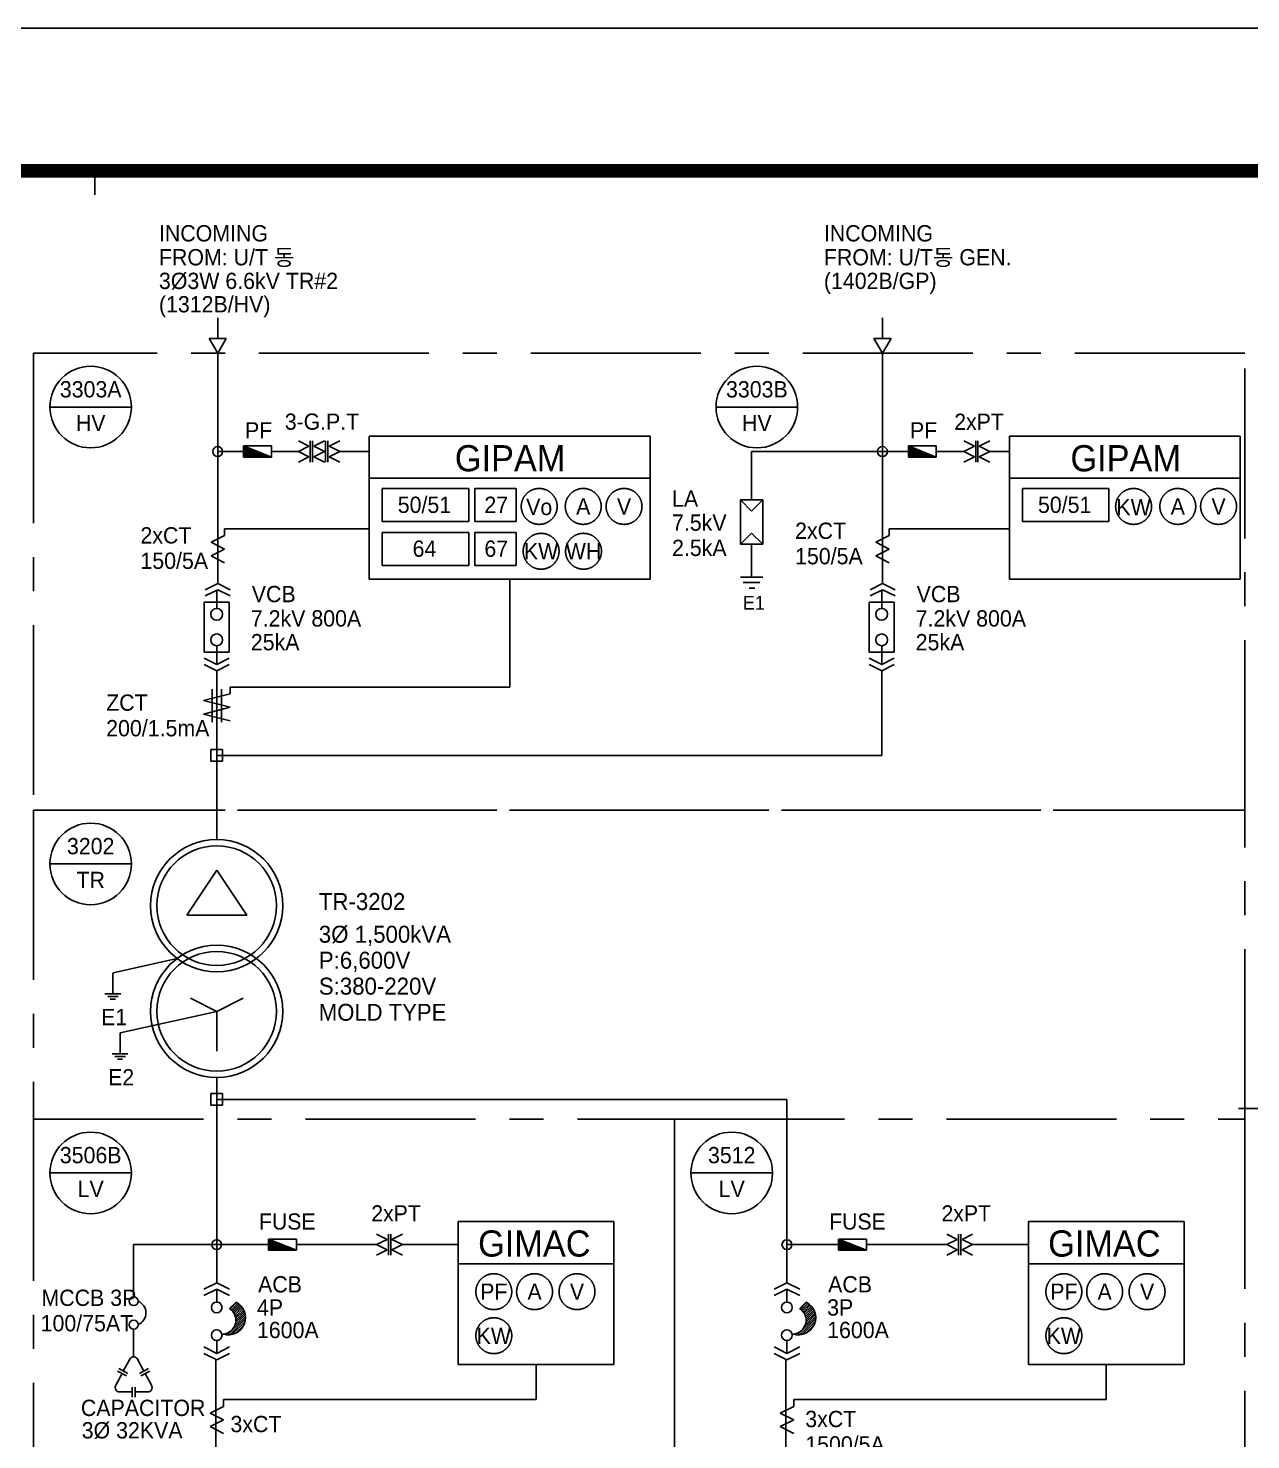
# Model space of a CAD drawing. Header units: millimetres. Extents: x 0 to 252300, y -45585 to -15885.
# Drawn here: x 153748 to 162740, y -26273 to -15885 of the extents above; entities that cross this region are included whole.
import ezdxf
from ezdxf.enums import TextEntityAlignment as Align

# ---------------------------------------------------------------- set-up
doc = ezdxf.new("R2010")
doc.units = ezdxf.units.MM
doc.header["$LTSCALE"] = 1000
for name, pattern in [('CEN', [62, 60, -1, 0, -1]), ('CENTER', [2, 1.25, -0.25, 0.25, -0.25]), ('ELP', [16.5, 14, -1, 0.5, -1])]:
    doc.linetypes.add(name, pattern=pattern)
for name, color, linetype in [('100', 4, 'Continuous'), ('150', 6, 'Continuous'), ('50', 3, 'Continuous'), ('60', 2, 'Continuous'), ('ABC', 1, 'Continuous'), ('BUS', 6, 'Continuous'), ('ELEC-TEXT', 2, 'Continuous'), ('L1-CEILING', 3, 'Continuous'), ('L2', 7, 'Continuous'), ('L3-GROUND', 2, 'ELP'), ('line', 9, 'Continuous'), ('LINE3', 1, 'CENTER'), ('sing', 2, 'Continuous'), ('TEXT', 3, 'Continuous'), ('XR-SHEET-SHT', 5, 'Continuous'), ('XREF', 7, 'CEN')]:
    doc.layers.add(name, color=color, linetype=linetype)
doc.layers.add('XR-SHEET-TEMP', color=171, linetype='Continuous', plot=False)
doc.styles.add('CW', font='')
doc.styles.add('돋움', font='')
doc.styles.get('CW').set_extended_font_data('Dotum')
doc.styles.get('돋움').set_extended_font_data('Dotum')

# ---------------------------------------------------------------- blocks, each defined once
blk = doc.blocks.new('XR-FORM-EE', base_point=(461, 408))
at = {"layer": 'XR-SHEET-SHT', "color": 5}
blk.add_lwpolyline([(0, 118800), (168200, 118800), (168200, 0), (0, 0)], close=True, dxfattribs=at)
at = {"layer": 'XR-SHEET-SHT', "color": 5, "const_width": 400}
blk.add_lwpolyline([(9300, 114600), (163900, 114600), (163900, 4200), (9300, 4200)], close=True, dxfattribs=at)
at = {"layer": 'XR-SHEET-TEMP'}
for p, q in [((112350, 114600), (112350, 113900)), ((146700, 87000), (146000, 87000))]:
    blk.add_line(p, q, dxfattribs=at)

msp = doc.modelspace()

# ---------------------------------------------------------------- linework, layer by layer
at = {"color": 6}
for p, q in [((155332, -18964), (155409, -19041)), ((155332, -18971), (155402, -19041)), ((155332, -18978), (155395, -19041)), ((155332, -18985), (155387, -19041)), ((155332, -18993), (155380, -19041)), ((155332, -19000), (155373, -19041)), ((155332, -19007), (155366, -19041)), ((155336, -18961), (155416, -19041)), ((155348, -18966), (155424, -19041)), ((155360, -18970), (155431, -19041)), ((155372, -18975), (155438, -19041)), ((155384, -18980), (155445, -19041)), ((155397, -18985), (155453, -19041)), ((155409, -18990), (155460, -19041)), ((155421, -18995), (155467, -19041)), ((155433, -18999), (155474, -19041)), ((155445, -19004), (155482, -19041)), ((155457, -19009), (155489, -19041)), ((160222, -18964), (160300, -19041)), ((160222, -18971), (160292, -19041)), ((160222, -18978), (160285, -19041)), ((160222, -18985), (160278, -19041)), ((160222, -18993), (160271, -19041)), ((160222, -19000), (160263, -19041)), ((160222, -19007), (160256, -19041)), ((160227, -18961), (160307, -19041)), ((160239, -18966), (160314, -19041)), ((160251, -18970), (160321, -19041)), ((160263, -18975), (160329, -19041)), ((160275, -18980), (160336, -19041)), ((160287, -18985), (160343, -19041)), ((160299, -18990), (160350, -19041)), ((160311, -18995), (160358, -19041)), ((160323, -18999), (160365, -19041)), ((160335, -19004), (160372, -19041)), ((160347, -19009), (160379, -19041)), ((155332, -19014), (155358, -19041)), ((155332, -19022), (155351, -19041)), ((155332, -19029), (155344, -19041)), ((155332, -19036), (155337, -19041)), ((155469, -19014), (155496, -19041)), ((155481, -19019), (155503, -19041)), ((155493, -19024), (155511, -19041)), ((155505, -19028), (155518, -19041)), ((155517, -19033), (155525, -19041)), ((155529, -19038), (155532, -19041)), ((160222, -19014), (160249, -19041)), ((160222, -19022), (160242, -19041)), ((160222, -19029), (160234, -19041)), ((160222, -19036), (160227, -19041)), ((160360, -19014), (160387, -19041)), ((160372, -19019), (160394, -19041)), ((160384, -19024), (160401, -19041)), ((160396, -19028), (160408, -19041)), ((160408, -19033), (160416, -19041)), ((160420, -19038), (160423, -19041)), ((155091, -21194), (155091, -21280)), ((155177, -21194), (155091, -21194)), ((155091, -21280), (155177, -21280)), ((155177, -21280), (155177, -21194)), ((155091, -23725), (155091, -23810)), ((155177, -23725), (155091, -23725)), ((155177, -23810), (155177, -23725)), ((155091, -23810), (155177, -23810)), ((155515, -24801), (155592, -24878)), ((155515, -24808), (155585, -24878)), ((155515, -24815), (155578, -24878)), ((155515, -24822), (155570, -24878)), ((155519, -24798), (155599, -24878)), ((155531, -24803), (155607, -24878)), ((155543, -24807), (155614, -24878)), ((155555, -24812), (155621, -24878)), ((155567, -24817), (155628, -24878)), ((155580, -24822), (155636, -24878)), ((155592, -24827), (155643, -24878)), ((159708, -24801), (159785, -24878)), ((159708, -24808), (159778, -24878)), ((159708, -24815), (159771, -24878)), ((159708, -24822), (159764, -24878)), ((159712, -24798), (159793, -24878)), ((159725, -24803), (159800, -24878)), ((159737, -24807), (159807, -24878)), ((159749, -24812), (159814, -24878)), ((159761, -24817), (159822, -24878)), ((159773, -24822), (159829, -24878)), ((159785, -24827), (159836, -24878)), ((154523, -25220), (154523, -24837)), ((155134, -24837), (154523, -24837)), ((155515, -24830), (155563, -24878)), ((155515, -24837), (155556, -24878)), ((155515, -24844), (155549, -24878)), ((155515, -24851), (155541, -24878)), ((155515, -24859), (155534, -24878)), ((155515, -24866), (155527, -24878)), ((155515, -24873), (155520, -24878)), ((155604, -24832), (155650, -24878)), ((155616, -24836), (155657, -24878)), ((155628, -24841), (155665, -24878)), ((155640, -24846), (155672, -24878)), ((155652, -24851), (155679, -24878)), ((155664, -24856), (155686, -24878)), ((155676, -24861), (155694, -24878)), ((155688, -24865), (155701, -24878)), ((155700, -24870), (155708, -24878)), ((155713, -24875), (155715, -24878)), ((159708, -24830), (159756, -24878)), ((159708, -24837), (159749, -24878)), ((159708, -24844), (159742, -24878)), ((159708, -24851), (159735, -24878)), ((159708, -24859), (159727, -24878)), ((159708, -24866), (159720, -24878)), ((159708, -24873), (159713, -24878)), ((159797, -24832), (159844, -24878)), ((159809, -24836), (159851, -24878)), ((159821, -24841), (159858, -24878)), ((159833, -24846), (159865, -24878)), ((159845, -24851), (159873, -24878)), ((159858, -24856), (159880, -24878)), ((159870, -24861), (159887, -24878)), ((159882, -24865), (159894, -24878)), ((159894, -24870), (159902, -24878)), ((159906, -24875), (159909, -24878)), ((155233, -25309), (155281, -25261)), ((155242, -25316), (155291, -25267)), ((155249, -25324), (155299, -25274)), ((155256, -25333), (155308, -25281)), ((155262, -25342), (155315, -25289)), ((155267, -25353), (155322, -25298)), ((155271, -25365), (155328, -25308)), ((155272, -25411), (155341, -25341)), ((155273, -25378), (155333, -25318)), ((155274, -25393), (155338, -25329)), ((159427, -25309), (159474, -25261)), ((159435, -25316), (159484, -25267)), ((159443, -25324), (159493, -25274)), ((159450, -25333), (159501, -25281)), ((159455, -25342), (159508, -25289)), ((159460, -25353), (159515, -25298)), ((159464, -25365), (159521, -25308)), ((159465, -25411), (159535, -25341)), ((159467, -25378), (159527, -25318)), ((159467, -25393), (159531, -25329)), ((155216, -25498), (155345, -25369)), ((155232, -25497), (155344, -25386)), ((155251, -25494), (155340, -25405)), ((155264, -25434), (155344, -25354)), ((155278, -25483), (155330, -25431)), ((159409, -25498), (159538, -25369)), ((159425, -25497), (159537, -25386)), ((159445, -25494), (159533, -25405)), ((159457, -25434), (159537, -25354)), ((159471, -25483), (159523, -25431)), ((154523, -25459), (154523, -25662)), ((155188, -25495), (155192, -25491)), ((155201, -25497), (155215, -25483)), ((159381, -25495), (159385, -25491)), ((159394, -25497), (159409, -25483)), ((154480, -25785), (154414, -25749)), ((154566, -25785), (154632, -25749)), ((154471, -25802), (154405, -25767)), ((154575, -25802), (154641, -25767)), ((154513, -25885), (154513, -25960)), ((154533, -25885), (154533, -25960))]:
    msp.add_line(p, q, dxfattribs=at)
for centre, radius in [((155141, -19000), 36.4), ((160031, -19000), 36.4), ((155134, -20198), 43.7), ((160025, -20198), 43.7), ((155134, -20386), 43.7), ((160025, -20386), 43.7), ((155134, -24837), 36.4), ((159328, -24837), 36.4), ((154523, -25253), 32.8), ((154523, -25426), 32.8)]:
    msp.add_circle(centre, radius, dxfattribs=at)
msp.add_arc((154519, -25339), 94.2, 293.0132, 66.9868, dxfattribs=at)
at = {"layer": '100', "color": 6}
for centre, radius in [((155134, -22342), 486), ((155134, -22342), 440), ((155134, -23120), 486), ((155134, -23120), 440)]:
    msp.add_circle(centre, radius, dxfattribs=at)
at = {"layer": '150', "color": 6}
for p, q in [((155735, -18922), (155812, -18961)), ((155812, -18961), (155735, -19000)), ((155735, -19000), (155812, -19039)), ((155926, -18922), (155848, -18961)), ((155848, -18961), (155926, -19000)), ((155926, -19000), (155848, -19039)), ((156039, -18922), (155961, -18961)), ((155961, -18961), (156039, -19000)), ((156039, -19000), (155961, -19039)), ((160629, -18922), (160707, -18961)), ((160707, -18961), (160629, -19000)), ((160629, -19000), (160707, -19039)), ((160820, -18922), (160743, -18961)), ((160743, -18961), (160820, -19000)), ((160820, -19000), (160743, -19039)), ((155812, -19039), (155735, -19078)), ((155848, -19039), (155926, -19078)), ((155961, -19039), (156039, -19078)), ((160707, -19039), (160629, -19078)), ((160743, -19039), (160820, -19078)), ((155191, -19619), (155092, -19668)), ((155191, -19569), (155340, -19569)), ((155191, -19619), (155191, -19569)), ((160081, -19619), (159982, -19668)), ((160081, -19569), (160231, -19569)), ((160081, -19619), (160081, -19569)), ((155092, -19668), (155191, -19718)), ((155191, -19718), (155092, -19768)), ((159982, -19668), (160081, -19718)), ((160081, -19718), (159982, -19768)), ((155092, -19768), (155191, -19818)), ((159982, -19768), (160081, -19818)), ((155100, -20993), (155100, -20749)), ((155168, -20993), (155168, -20749)), ((155232, -20733), (155333, -20733)), ((155232, -20783), (155232, -20733)), ((155232, -20783), (155036, -20832)), ((155036, -20832), (155232, -20882)), ((155232, -20882), (155036, -20932)), ((155036, -20932), (155232, -20982)), ((156310, -24759), (156388, -24798)), ((156388, -24798), (156310, -24837)), ((156501, -24759), (156423, -24798)), ((156423, -24798), (156501, -24837)), ((160504, -24759), (160581, -24798)), ((160581, -24798), (160504, -24837)), ((160694, -24759), (160617, -24798)), ((160617, -24798), (160694, -24837)), ((156310, -24837), (156388, -24876)), ((156388, -24876), (156310, -24915)), ((156501, -24837), (156423, -24876)), ((156423, -24876), (156501, -24915)), ((160504, -24837), (160581, -24876)), ((160581, -24876), (160504, -24915)), ((160694, -24837), (160617, -24876)), ((160617, -24876), (160694, -24915)), ((155184, -26027), (155085, -26076)), ((155184, -25977), (155333, -25977)), ((155184, -26027), (155184, -25977)), ((159378, -26027), (159278, -26076)), ((159378, -25977), (159527, -25977)), ((159378, -26027), (159378, -25977)), ((155085, -26076), (155184, -26126)), ((155184, -26126), (155085, -26176)), ((155085, -26176), (155184, -26226)), ((159278, -26076), (159378, -26126)), ((159378, -26126), (159278, -26176)), ((159278, -26176), (159378, -26226))]:
    msp.add_line(p, q, dxfattribs=at)
at = {"layer": '50', "color": 6}
for p, q in [((155332, -18959), (155537, -19041)), ((155332, -18959), (155332, -19041)), ((155537, -18959), (155332, -18959)), ((155537, -19041), (155537, -18959)), ((160222, -18959), (160427, -19041)), ((160222, -18959), (160222, -19041)), ((160427, -18959), (160222, -18959)), ((160427, -19041), (160427, -18959)), ((155332, -19041), (155537, -19041)), ((160222, -19041), (160427, -19041)), ((158986, -19356), (158986, -19683)), ((159068, -19438), (158986, -19356)), ((159150, -19356), (158986, -19356)), ((159150, -19356), (159068, -19438)), ((159150, -19356), (159150, -19683)), ((159068, -19601), (158986, -19683)), ((159150, -19683), (159068, -19601)), ((158986, -19683), (159150, -19683)), ((155049, -20017), (155141, -19971)), ((155141, -20017), (155049, -20062)), ((155141, -19971), (155233, -20017)), ((155141, -20017), (155233, -20062)), ((159940, -20017), (160031, -19971)), ((160031, -20017), (159940, -20062)), ((160031, -19971), (160123, -20017)), ((160031, -20017), (160123, -20062)), ((155042, -20476), (155042, -20108)), ((155042, -20108), (155226, -20108)), ((155226, -20108), (155226, -20476)), ((159933, -20476), (159933, -20108)), ((159933, -20108), (160116, -20108)), ((160116, -20108), (160116, -20476)), ((155226, -20476), (155042, -20476)), ((155134, -20567), (155042, -20521)), ((155134, -20613), (155042, -20567)), ((155134, -20567), (155226, -20521)), ((155134, -20613), (155226, -20567)), ((160116, -20476), (159933, -20476)), ((160025, -20567), (159933, -20521)), ((160025, -20613), (159933, -20567)), ((160025, -20567), (160116, -20521)), ((160025, -20613), (160116, -20567)), ((155515, -24796), (155720, -24878)), ((155515, -24796), (155515, -24878)), ((155720, -24796), (155515, -24796)), ((155720, -24878), (155720, -24796)), ((159708, -24796), (159913, -24878)), ((159708, -24796), (159708, -24878)), ((159913, -24796), (159708, -24796)), ((159913, -24878), (159913, -24796)), ((155515, -24878), (155720, -24878)), ((156310, -24837), (155720, -24837)), ((156501, -24837), (156911, -24837)), ((159708, -24878), (159913, -24878)), ((160504, -24837), (159913, -24837)), ((160694, -24837), (161104, -24837))]:
    msp.add_line(p, q, dxfattribs=at)
at = {"layer": '60', "color": 6}
for p, q in [((155134, -20017), (155134, -20154)), ((160025, -20017), (160025, -20154)), ((155134, -20430), (155134, -20567)), ((160025, -20430), (160025, -20567)), ((154940, -23023), (155134, -23120)), ((155134, -23120), (155329, -23023)), ((155134, -23120), (155134, -23412)), ((154494, -25679), (154447, -25767)), ((154599, -25767), (154552, -25679)), ((154438, -25784), (154391, -25872)), ((154655, -25872), (154608, -25784)), ((154420, -25921), (154513, -25921)), ((154533, -25921), (154626, -25921))]:
    msp.add_line(p, q, dxfattribs=at)
for centre, start, end in [((154523, -25695), 28.0354, 151.9646), ((154420, -25888), 151.9646, 270), ((154626, -25888), 270, 28.0354)]:
    msp.add_arc(centre, 32.8, start, end, dxfattribs=at)
at = {"layer": 'ABC', "color": 6}
for p, q in [((153908, -18673), (154507, -18673)), ((158808, -18673), (159407, -18673)), ((153908, -22035), (154507, -22035)), ((153908, -24309), (154507, -24309)), ((158622, -24309), (159222, -24309))]:
    msp.add_line(p, q, dxfattribs=at)
for centre in [(154207, -18673), (159107, -18673), (154207, -22035), (154207, -24309), (158922, -24309)]:
    msp.add_circle(centre, 300, dxfattribs=at)
at = {"layer": 'BUS', "color": 6}
for p, q in [((155141, -18168), (155141, -18017)), ((160031, -18168), (160031, -18017)), ((155141, -18277), (155141, -19971)), ((160031, -18277), (160031, -19971)), ((155134, -20613), (155134, -21857)), ((160025, -20613), (160025, -21237)), ((155134, -21237), (160025, -21237)), ((155134, -22082), (154913, -22413)), ((155355, -22413), (155134, -22082)), ((154913, -22413), (155355, -22413)), ((155134, -23606), (155134, -25118)), ((155134, -23768), (159328, -23768)), ((159328, -23768), (159328, -25118)), ((155127, -25680), (155127, -27488)), ((159321, -25680), (159321, -32195))]:
    msp.add_line(p, q, dxfattribs=at)
at = {"layer": 'L1-CEILING', "color": 6}
for p, q in [((155141, -19000), (155332, -19000)), ((155537, -19000), (155735, -19000)), ((155822, -18922), (155822, -19078)), ((155838, -18922), (155838, -19078)), ((155935, -18922), (155935, -19078)), ((155952, -18922), (155952, -19078)), ((156256, -19000), (156039, -19000)), ((159068, -19000), (160031, -19000)), ((159068, -19356), (159068, -19000)), ((160031, -19000), (160222, -19000)), ((160427, -19000), (160629, -19000)), ((160717, -18922), (160717, -19078)), ((160733, -18922), (160733, -19078)), ((160965, -19000), (160820, -19000)), ((157289, -19939), (157289, -20733)), ((155333, -20733), (157289, -20733)), ((156397, -24759), (156397, -24915)), ((156414, -24759), (156414, -24915)), ((160591, -24759), (160591, -24915)), ((160607, -24759), (160607, -24915)), ((155515, -24837), (155134, -24837)), ((159708, -24837), (159328, -24837)), ((157483, -25718), (157483, -25977)), ((161676, -25718), (161676, -25977))]:
    msp.add_line(p, q, dxfattribs=at)
at = {"layer": 'L2', "color": 6}
for p, q in [((159068, -19683), (159068, -19924)), ((159150, -19924), (158986, -19924)), ((159129, -19965), (159007, -19965)), ((159091, -20006), (159050, -20006))]:
    msp.add_line(p, q, dxfattribs=at)
at = {"layer": 'L3-GROUND', "color": 6}
for p, q in [((156256, -18887), (158323, -18887)), ((156256, -19939), (156256, -18887)), ((158323, -18887), (158323, -19939)), ((160965, -18887), (162661, -18887)), ((160965, -19939), (160965, -18887)), ((162661, -18887), (162661, -19939)), ((156256, -19197), (158323, -19197)), ((160965, -19197), (162661, -19197)), ((156351, -19273), (156988, -19273)), ((156351, -19516), (156351, -19273)), ((156988, -19273), (156988, -19516)), ((157033, -19273), (157337, -19273)), ((157033, -19516), (157033, -19273)), ((157337, -19273), (157337, -19516)), ((161060, -19273), (161697, -19273)), ((161060, -19516), (161060, -19273)), ((161697, -19273), (161697, -19516)), ((156988, -19516), (156351, -19516)), ((157337, -19516), (157033, -19516)), ((161697, -19516), (161060, -19516)), ((156351, -19597), (156988, -19597)), ((156351, -19839), (156351, -19597)), ((156988, -19597), (156988, -19839)), ((157033, -19597), (157337, -19597)), ((157033, -19839), (157033, -19597)), ((157337, -19597), (157337, -19839)), ((156988, -19839), (156351, -19839)), ((157337, -19839), (157033, -19839)), ((158323, -19939), (156256, -19939)), ((162661, -19939), (160965, -19939)), ((156911, -24667), (158056, -24667)), ((156911, -25718), (156911, -24667)), ((158056, -24667), (158056, -25718)), ((161104, -24667), (162249, -24667)), ((161104, -25718), (161104, -24667)), ((162249, -24667), (162249, -25718)), ((156911, -24977), (158056, -24977)), ((161104, -24977), (162249, -24977)), ((158056, -25718), (156911, -25718)), ((162249, -25718), (161104, -25718))]:
    msp.add_line(p, q, dxfattribs=at)
for centre in [(157506, -19404), (157830, -19404), (158130, -19404), (161878, -19404), (162203, -19404), (162503, -19404), (157520, -19734), (157832, -19734), (157172, -25183), (157472, -25183), (157784, -25183), (161365, -25183), (161665, -25183), (161977, -25183), (157172, -25507), (161365, -25507)]:
    msp.add_circle(centre, 132, dxfattribs=at)
at = {"layer": 'line', "color": 6, "linetype": 'Continuous'}
for p, q in [((155340, -19569), (156256, -19569)), ((160231, -19569), (160965, -19569)), ((155333, -25977), (157483, -25977)), ((159527, -25977), (161676, -25977))]:
    msp.add_line(p, q, dxfattribs=at)
at = {"layer": 'line', "color": 6}
for p, q in [((155040, -25165), (155134, -25118)), ((155134, -25118), (155228, -25165)), ((159233, -25165), (159328, -25118)), ((159328, -25118), (159422, -25165)), ((155134, -25165), (155040, -25212)), ((155134, -25165), (155134, -25260)), ((155134, -25165), (155228, -25212)), ((159328, -25165), (159233, -25212)), ((159328, -25165), (159328, -25260)), ((159328, -25165), (159422, -25212)), ((155228, -25307), (155276, -25260)), ((159422, -25307), (159469, -25260)), ((155134, -25542), (155134, -25637)), ((159328, -25542), (159328, -25637)), ((155134, -25637), (155040, -25590)), ((155134, -25684), (155040, -25637)), ((155134, -25637), (155228, -25590)), ((155134, -25684), (155228, -25637)), ((159328, -25637), (159233, -25590)), ((159328, -25684), (159233, -25637)), ((159328, -25637), (159422, -25590)), ((159328, -25684), (159422, -25637))]:
    msp.add_line(p, q, dxfattribs=at)
for centre in [(155134, -25299), (159328, -25299), (155134, -25503), (159328, -25503)]:
    msp.add_circle(centre, 39.3, dxfattribs=at)
for centre, radius, start, end in [((155219, -25374), 127, 252.5973, 63.7999), ((155173, -25393), 102, 274.3987, 57.5288), ((159413, -25374), 127, 252.5973, 63.7999), ((159367, -25393), 102, 274.3987, 57.5288)]:
    msp.add_arc(centre, radius, start, end, dxfattribs=at)
at = {"layer": 'LINE3', "color": 6}
for p, q in [((162695, -18277), (153787, -18277)), ((153787, -18277), (153787, -21639)), ((162695, -21639), (162695, -18277)), ((153787, -21639), (162695, -21639)), ((162695, -21639), (153787, -21639)), ((153787, -21639), (153787, -23913)), ((162695, -23913), (162695, -21639)), ((153787, -23913), (158501, -23913)), ((153787, -27103), (153787, -23913)), ((158501, -23913), (158501, -27103)), ((158501, -23913), (162695, -23913)), ((158501, -28373), (158501, -23913)), ((162695, -23913), (162695, -28373))]:
    msp.add_line(p, q, dxfattribs=at)
at = {"layer": 'sing', "color": 6}
for p, q in [((155141, -18277), (155078, -18168)), ((155078, -18168), (155204, -18168)), ((155204, -18168), (155141, -18277)), ((160031, -18277), (159968, -18168)), ((159968, -18168), (160094, -18168)), ((160094, -18168), (160031, -18277))]:
    msp.add_line(p, q, dxfattribs=at)
at = {"layer": 'TEXT', "color": 6}
for p, q in [((154843, -22731), (154372, -22836)), ((154371, -22836), (154371, -22991)), ((154429, -22991), (154312, -22991)), ((154409, -23011), (154332, -23011)), ((154390, -23030), (154351, -23030)), ((155134, -23120), (154425, -23278)), ((154423, -23278), (154423, -23433)), ((154481, -23433), (154365, -23433)), ((154462, -23453), (154384, -23453)), ((154442, -23472), (154403, -23472))]:
    msp.add_line(p, q, dxfattribs=at)

# ---------------------------------------------------------------- block references
at = {"layer": 'XREF', "xscale": 0.25, "yscale": 0.25, "zscale": 0.25}
msp.add_blockref('XR-FORM-EE', (126265, -45483), dxfattribs=at)

# ---------------------------------------------------------------- texts
at = {"layer": '60', "color": 6}
for s, height, style, p in [('PF', 120, '돋움', (155342, -18904)), ('PF', 120, '돋움', (160233, -18904)), ('150/5A', 120, '돋움', (159388, -19830)), ('150/5A', 120, '돋움', (154573, -19864)), ('VCB', 120, '돋움', (155392, -20109)), ('VCB', 120, '돋움', (160282, -20109)), ('7.2kV 800A', 120, '돋움', (155385, -20288)), ('7.2kV 800A', 120, '돋움', (160275, -20288)), ('25kA', 120, '돋움', (155385, -20463)), ('25kA', 120, '돋움', (160275, -20463)), ('200/1.5mA', 120, '돋움', (154321, -21096)), ('TR-3202', 125, 'CW', (155885, -22374)), ('3Ø 1,500kVA', 125, 'CW', (155885, -22615)), ('P:6,600V', 125, 'CW', (155885, -22806)), ('S:380-220V', 125, 'CW', (155885, -22997)), ('E1', 119.2, '돋움', (154284, -23222)), ('E2', 119.2, '돋움', (154336, -23664)), ('FUSE', 119.2, '돋움', (155445, -24726)), ('FUSE', 119.2, '돋움', (159639, -24726)), ('1500/5A', 120, '돋움', (159463, -26367))]:
    msp.add_text(s, height=height, dxfattribs=dict(at, style=style)).set_placement(p)
at = {"layer": '60', "color": 6, "style": '돋움'}
for s, p in [('3-G.P.T', (155908, -18780)), ('2xPT', (160741, -18780)), ('2xPT', (156453, -24606)), ('2xPT', (160647, -24606))]:
    msp.add_text(s, height=119.2, dxfattribs=at).set_placement(p, align=Align.MIDDLE)
at = {"layer": 'ABC', "color": 6, "style": '돋움'}
for s, p in [('3303A', (154207, -18542)), ('3303B', (159107, -18542)), ('HV', (154207, -18790)), ('HV', (159107, -18790)), ('3202', (154207, -21904)), ('TR', (154207, -22153)), ('3506B', (154207, -24178)), ('3512', (158922, -24178)), ('LV', (154207, -24427)), ('LV', (158922, -24427))]:
    msp.add_text(s, height=120, dxfattribs=at).set_placement(p, align=Align.MIDDLE)
at = {"layer": 'ELEC-TEXT', "color": 6}
for s, style, p in [('INCOMING', 'CW', (154709, -17454)), ('INCOMING', 'CW', (159600, -17454)), ('FROM: U/T 동', '돋움', (154709, -17630)), ('FROM: U/T동 GEN.', '돋움', (159600, -17630)), ('3Ø3W 6.6kV TR#2', '돋움', (154709, -17804)), ('(1402B/GP)', '돋움', (159600, -17804)), ('(1312B/HV)', '돋움', (154709, -17976))]:
    msp.add_text(s, height=120, dxfattribs=dict(at, style=style)).set_placement(p)
at = {"layer": 'L3-GROUND', "color": 6, "style": '돋움'}
for s, height, p in [('GIPAM', 192.9, (157292, -19146)), ('GIPAM', 192.9, (161820, -19146)), ('50/51', 120, (156662, -19452)), ('27', 120, (157190, -19452)), ('50/51', 120, (161371, -19452)), ('64', 120, (156662, -19775)), ('67', 120, (157190, -19775)), ('GIMAC', 192.9, (157470, -24925)), ('GIMAC', 192.9, (161663, -24925))]:
    msp.add_text(s, height=height, dxfattribs=at).set_placement(p, align=Align.CENTER)
for s, p in [('Vo', (157506, -19409)), ('A', (157830, -19404)), ('V', (158130, -19404)), ('KW', (161878, -19409)), ('A', (162203, -19404)), ('V', (162503, -19404)), ('KW', (157520, -19734)), ('WH', (157832, -19734)), ('PF', (157172, -25183)), ('A', (157472, -25183)), ('V', (157784, -25183)), ('PF', (161365, -25183)), ('A', (161665, -25183)), ('V', (161977, -25183)), ('KW', (157172, -25507)), ('KW', (161365, -25507))]:
    msp.add_text(s, height=120, dxfattribs=at).set_placement(p, align=Align.MIDDLE)
at = {"layer": 'line', "color": 6}
for s, height, style, p in [('LA', 120, '돋움', (158483, -19406)), ('7.5kV', 120, '돋움', (158483, -19583)), ('2xCT', 120, '돋움', (159388, -19643)), ('2xCT', 120, '돋움', (154573, -19677)), ('2.5kA', 120, '돋움', (158483, -19769)), ('ZCT', 120, '돋움', (154321, -20908)), ('MOLD TYPE ', 124.1, 'CW', (155885, -23189)), ('ACB', 120, '돋움', (155438, -25189)), ('ACB', 120, '돋움', (159631, -25189)), ('MCCB 3P', 120, '돋움', (153845, -25288)), ('4P', 120, '돋움', (155430, -25359)), ('3P', 120, '돋움', (159624, -25359)), ('100/75AT', 120, '돋움', (153839, -25475)), ('1600A', 120, '돋움', (155430, -25525)), ('1600A', 120, '돋움', (159624, -25525)), ('CAPACITOR', 120, '돋움', (154135, -26098)), ('3xCT', 120, '돋움', (159463, -26180)), ('3%%C 32KVA', 120, '돋움', (154141, -26263)), ('3xCT', 120, '돋움', (155235, -26217))]:
    msp.add_text(s, height=height, dxfattribs=dict(at, style=style)).set_placement(p)
at = {"layer": 'line', "color": 6, "style": '돋움'}
msp.add_text('E1', height=101.7, dxfattribs=at).set_placement((159085, -20113), align=Align.MIDDLE)

doc.saveas('drawing.dxf')
